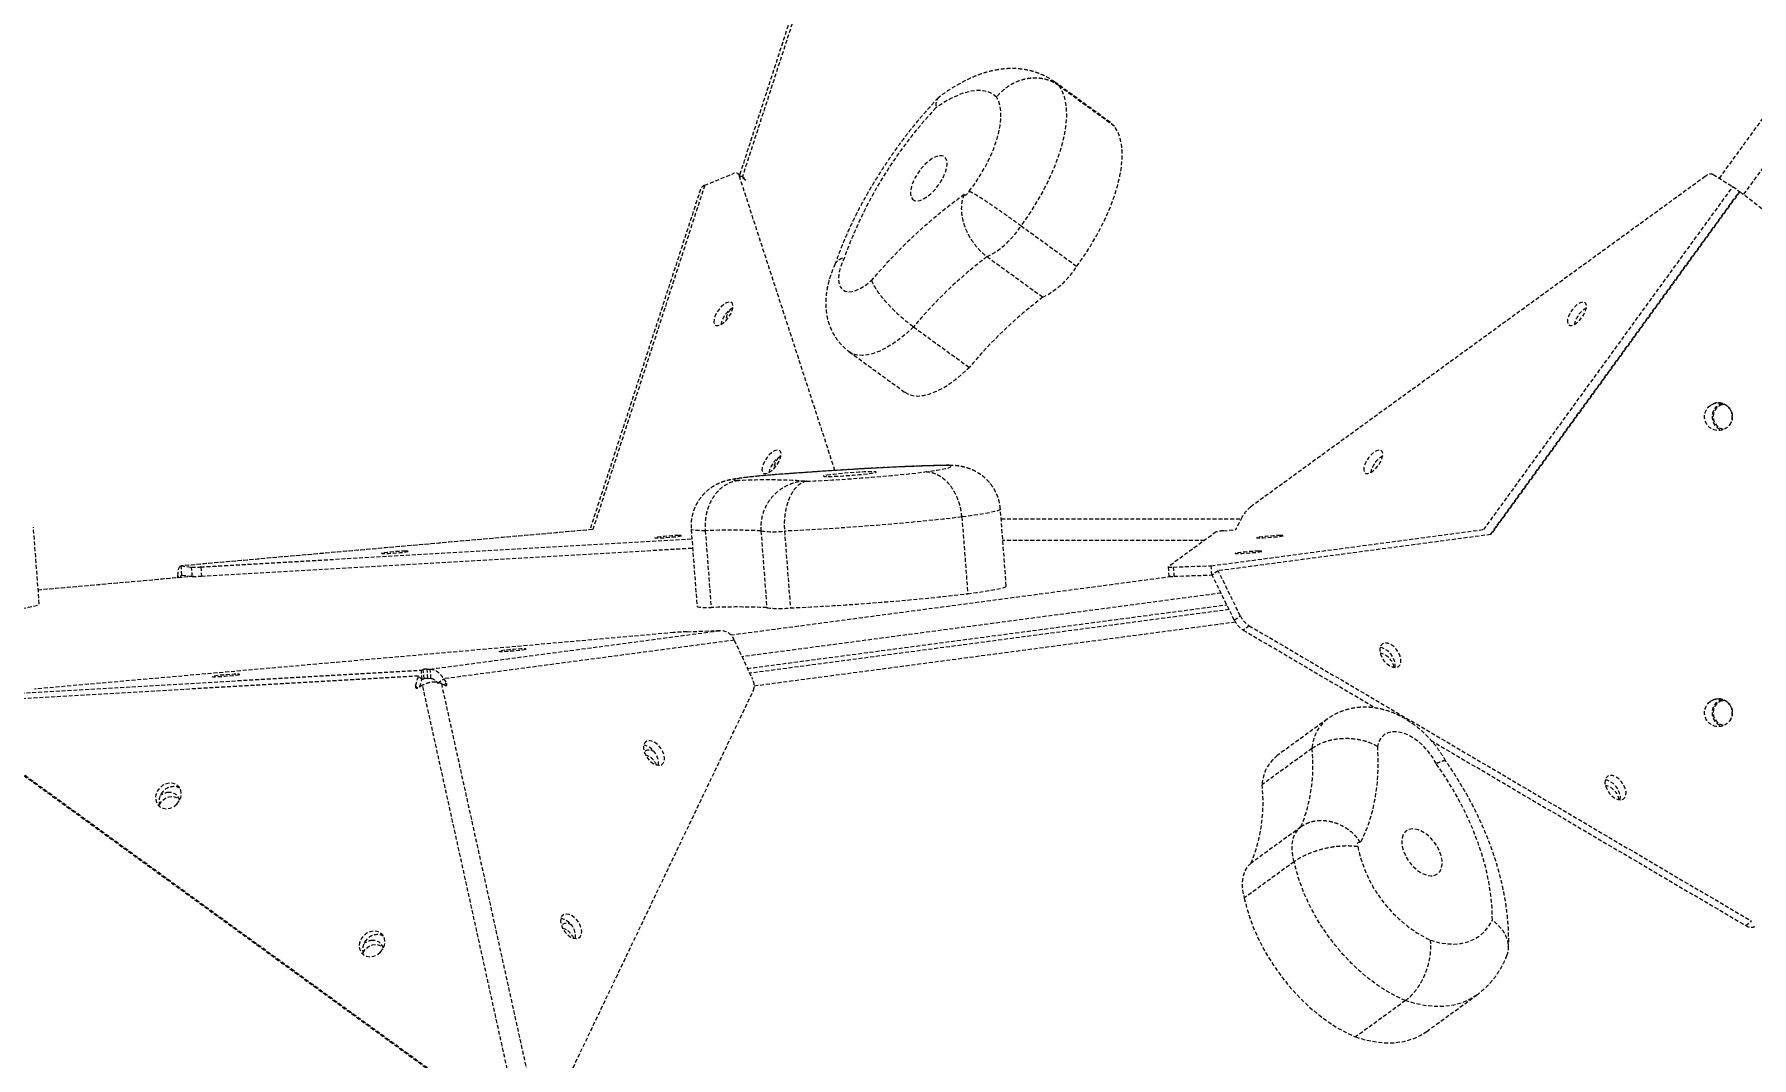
# Model space of a CAD drawing. Header units: millimetres. Extents: x -6061 to 5100, y -3651 to 3328.
# Drawn here: x -2283 to -1726, y 102 to 434 of the extents above; entities that cross this region are included whole.
import ezdxf

# ---------------------------------------------------------------- set-up
doc = ezdxf.new("R2010")
doc.units = ezdxf.units.MM
doc.linetypes.add('HIDDEN', pattern=[1.905, 1.27, -0.635])
for name, color, linetype in [('DIKOM_ОБЪЕКТ', 7, 'Continuous'), ('DIKOM_РАЗМЕР_ЗОНА', 7, 'Continuous'), ('DIKOM_РАЗМЕР_ОБЪЕКТА', 7, 'Continuous')]:
    doc.layers.add(name, color=color, linetype=linetype)
doc.styles.add('style1', font='arialbd.ttf', dxfattribs={"width": 0.8})
doc.dimstyles.new('1-50', dxfattribs={"dimtxt": 300, "dimasz": 200, "dimexe": 100, "dimexo": 0, "dimgap": 100, "dimtad": 1, "dimtxsty": 'style1', "dimcen": 200, "dimclrd": 7, "dimclre": 7, "dimclrt": 7, "dimadec": 1, "dimazin": 2, "dimtfac": 1, "dimtmove": 0, "dimatfit": 2, "dimfxl": 0, "dimlwd": 25, "dimlwe": 18, "dimarcsym": 0})

# ---------------------------------------------------------------- blocks, each defined once
blk = doc.blocks.new('*D0')
at = {"layer": 'Defpoints', "color": 0, "transparency": 16777216}
for p in [(3244.44, 1090.08), (-2954.24, -571.35), (3244.44, -1487.03)]:
    blk.add_point(p, dxfattribs=at)
at = {"layer": 'DIKOM_РАЗМЕР_ОБЪЕКТА', "color": 7, "lineweight": 18, "transparency": 16777216}
for p, q in [((3244.44, 1090.08), (3244.44, -1587.03)), ((-2954.24, -571.35), (-2954.24, -1587.03))]:
    blk.add_line(p, q, dxfattribs=at)
at = {"layer": 'DIKOM_РАЗМЕР_ОБЪЕКТА', "color": 7, "lineweight": 25, "transparency": 16777216}
blk.add_line((-2754.24, -1487.03), (3044.44, -1487.03), dxfattribs=at)
at = {"layer": 'DIKOM_РАЗМЕР_ОБЪЕКТА', "color": 7, "transparency": 16777216}
for points in [[(-2754.24, -1453.69), (-2754.24, -1520.36), (-2954.24, -1487.03)], [(3044.44, -1453.69), (3044.44, -1520.36), (3244.44, -1487.03)]]:
    blk.add_solid(points, dxfattribs=at)
at = {"layer": 'DIKOM_РАЗМЕР_ОБЪЕКТА', "color": 7, "transparency": 16777216, "insert": (279.31, -1118.98), "char_height": 300, "attachment_point": 5, "style": 'style1'}
blk.add_mtext('{\\fArial|b0|i0|c204|p34;\\H1.75x;6200}', dxfattribs=at)
blk = doc.blocks.new('*D1')
at = {"layer": 'Defpoints', "color": 0, "transparency": 16777216}
for p in [(2324.34, 3327.92), (-5419.16, -2822.08), (-1808.64, -2822.08)]:
    blk.add_point(p, dxfattribs=at)
at = {"layer": 'DIKOM_РАЗМЕР_ЗОНА', "color": 7, "lineweight": 18, "transparency": 16777216}
for p, q in [((2324.34, 3327.92), (-5519.16, 3327.92)), ((-1808.64, -2822.08), (-5519.16, -2822.08))]:
    blk.add_line(p, q, dxfattribs=at)
at = {"layer": 'DIKOM_РАЗМЕР_ЗОНА', "color": 7, "lineweight": 25, "transparency": 16777216}
blk.add_line((-5419.16, 3127.92), (-5419.16, -2622.08), dxfattribs=at)
at = {"layer": 'DIKOM_РАЗМЕР_ЗОНА', "color": 7, "transparency": 16777216}
for points in [[(-5452.49, 3127.92), (-5385.83, 3127.92), (-5419.16, 3327.92)], [(-5452.49, -2622.08), (-5385.83, -2622.08), (-5419.16, -2822.08)]]:
    blk.add_solid(points, dxfattribs=at)
at = {"layer": 'DIKOM_РАЗМЕР_ЗОНА', "color": 7, "transparency": 16777216, "insert": (-5787.21, -178.18), "char_height": 300, "attachment_point": 5, "rotation": 90, "style": 'style1'}
blk.add_mtext('{\\fArial|b0|i0|c204|p34;\\H1.75x;6150}', dxfattribs=at)
blk = doc.blocks.new('*D2')
at = {"layer": 'Defpoints', "color": 0, "transparency": 16777216}
for p in [(5097.78, 1174.32), (-4808.91, -571.39), (5097.78, -3550.63)]:
    blk.add_point(p, dxfattribs=at)
at = {"layer": 'DIKOM_РАЗМЕР_ЗОНА', "color": 7, "lineweight": 18, "transparency": 16777216}
for p, q in [((5097.78, 1174.32), (5097.78, -3650.63)), ((-4808.91, -571.39), (-4808.91, -3650.63))]:
    blk.add_line(p, q, dxfattribs=at)
at = {"layer": 'DIKOM_РАЗМЕР_ЗОНА', "color": 7, "lineweight": 25, "transparency": 16777216}
blk.add_line((-4608.91, -3550.63), (4897.78, -3550.63), dxfattribs=at)
at = {"layer": 'DIKOM_РАЗМЕР_ЗОНА', "color": 7, "transparency": 16777216}
for points in [[(-4608.91, -3517.3), (-4608.91, -3583.96), (-4808.91, -3550.63)], [(4897.78, -3517.3), (4897.78, -3583.96), (5097.78, -3550.63)]]:
    blk.add_solid(points, dxfattribs=at)
at = {"layer": 'DIKOM_РАЗМЕР_ЗОНА', "color": 7, "transparency": 16777216, "insert": (864.15, -3182.58), "char_height": 300, "attachment_point": 5, "style": 'style1'}
blk.add_mtext('{\\fArial|b0|i0|c204|p34;\\H1.75x;9900}', dxfattribs=at)
blk = doc.blocks.new('*D3')
at = {"layer": 'Defpoints', "color": 0, "transparency": 16777216}
for p in [(-3174.2, 1527.92), (2804.07, 1527.92), (-2373.39, -1022.08)]:
    blk.add_point(p, dxfattribs=at)
at = {"layer": 'DIKOM_РАЗМЕР_ОБЪЕКТА', "color": 7, "lineweight": 18, "transparency": 16777216}
for p, q in [((2804.07, 1527.92), (-3274.2, 1527.92)), ((-2373.39, -1022.08), (-3274.2, -1022.08))]:
    blk.add_line(p, q, dxfattribs=at)
at = {"layer": 'DIKOM_РАЗМЕР_ОБЪЕКТА', "color": 7, "lineweight": 25, "transparency": 16777216}
blk.add_line((-3174.2, -822.08), (-3174.2, 1327.92), dxfattribs=at)
at = {"layer": 'DIKOM_РАЗМЕР_ОБЪЕКТА', "color": 7, "transparency": 16777216}
for points in [[(-3207.54, 1327.92), (-3140.87, 1327.92), (-3174.2, 1527.92)], [(-3207.54, -822.08), (-3140.87, -822.08), (-3174.2, -1022.08)]]:
    blk.add_solid(points, dxfattribs=at)
at = {"layer": 'DIKOM_РАЗМЕР_ОБЪЕКТА', "color": 7, "transparency": 16777216, "insert": (-3542.25, 166.98), "char_height": 300, "attachment_point": 5, "rotation": 90, "style": 'style1'}
blk.add_mtext('{\\fArial|b0|i0|c204|p34;\\H1.75x;2550}', dxfattribs=at)

msp = doc.modelspace()

# ---------------------------------------------------------------- linework, layer by layer
at = {"layer": 'DIKOM_ОБЪЕКТ', "color": 7, "linetype": 'HIDDEN', "lineweight": 15}
for p, q in [((-1990.307, 585.107), (-2054.317, 388.104)), ((-1988.992, 585.772), (-2053.428, 387.458)), ((-1736.457, 387.003), (-1592.148, 585.629)), ((-1584.549, 580.109), (-1728.658, 381.76)), ((-1952.121, 418.259), (-1950.766, 417.079)), ((-1934.029, 405.115), (-1952.119, 418.258)), ((-1950.766, 417.079), (-1932.676, 403.936)), ((-1932.676, 403.936), (-1934.029, 405.115)), ((-2065.641, 384.733), (-2101.925, 273.095)), ((-2065.641, 384.733), (-2056.488, 388.501)), ((-2052.693, 386.924), (-2054.863, 388.501)), ((-2023.382, 292.262), (-2054.448, 387.897)), ((-2052.278, 386.32), (-2054.448, 387.897)), ((-1741.066, 387.585), (-1888.477, 280.478)), ((-1738.455, 388.232), (-1732.085, 384.314)), ((-2067.006, 383.433), (-2102.893, 273.017)), ((-1812.902, 273.084), (-1732.085, 384.314)), ((-1810.763, 271.463), (-1729.915, 382.736)), ((-1729.846, 382.686), (-1810.656, 271.466)), ((-1732.085, 384.314), (-1729.915, 382.736)), ((-1716.693, 372.422), (-1729.846, 382.686)), ((-1963.02, 371.628), (-1944.93, 358.484)), ((-1974.033, 361.599), (-1955.942, 348.456)), ((-1997.889, 338.821), (-1979.799, 325.678)), ((-2018.753, 330.758), (-2000.663, 317.615)), ((-1735.618, 313.606), (-1734.875, 313.774)), ((-1967.8, 254.827), (-1969.71, 279.726)), ((-2281.506, 248.992), (-2283.416, 273.891)), ((-2102.088, 273.088), (-2235.575, 261.313)), ((-2101.932, 273.095), (-2235.506, 261.312)), ((-2070.033, 273.106), (-2068.123, 248.207)), ((-1982.211, 277.183), (-1980.301, 252.284)), ((-1969.468, 276.575), (-1891.613, 276.575)), ((-1901.311, 261.357), (-1812.894, 273.104)), ((-1897.376, 272.68), (-1893.441, 273.097)), ((-1891.37, 277.037), (-1893.442, 273.096)), ((-1809.215, 273.593), (-1809.099, 273.608)), ((-1808.954, 273.808), (-1809.063, 273.803)), ((-1808.992, 273.9), (-1808.879, 273.911)), ((-1808.831, 273.977), (-1808.936, 273.977)), ((-1808.813, 274.002), (-1808.918, 274.002)), ((-2229.132, 260.978), (-2069.802, 270.086)), ((-2065.458, 272.719), (-2063.549, 247.82)), ((-2047.398, 272.667), (-2047.396, 272.681)), ((-2047.398, 272.667), (-2045.488, 247.768)), ((-2039.753, 272.598), (-2037.843, 247.699)), ((-1903.452, 269.602), (-1968.934, 269.602)), ((-1903.491, 269.574), (-1968.931, 269.574)), ((-1899.719, 272.317), (-1915.272, 261.01)), ((-1810.647, 271.478), (-1899.071, 259.73)), ((-2228.903, 257.99), (-2069.572, 267.098)), ((-2231.461, 257.906), (-2281.848, 253.461)), ((-2231.379, 257.905), (-2281.848, 253.452)), ((-2236.562, 257.456), (-2236.531, 258.157)), ((-2236.18, 257.489), (-2236.531, 258.157)), ((-2235.506, 261.312), (-2232.091, 260.914)), ((-2235.277, 258.324), (-2235.506, 261.312)), ((-2235.277, 258.324), (-2231.862, 257.926)), ((-2231.862, 257.926), (-2232.091, 260.914)), ((-2229.132, 260.978), (-2228.903, 257.99)), ((-2057.187, 238.922), (-1913.947, 257.94)), ((-1915.285, 260.991), (-1915.056, 258.003)), ((-1913.645, 260.942), (-1901.311, 261.357)), ((-1913.645, 260.942), (-1913.416, 257.954)), ((-1913.416, 257.954), (-1901.081, 258.369)), ((-1901.081, 258.369), (-1901.311, 261.357)), ((-1901.081, 258.369), (-1900.913, 258.392)), ((-1899.071, 259.73), (-1901.012, 258.319)), ((-1893.823, 243.722), (-1901.012, 258.319)), ((-1891.882, 245.132), (-1899.071, 259.73)), ((-1898.138, 252.483), (-2053.545, 231.849)), ((-2051.78, 228.059), (-1896.278, 248.705)), ((-1895.51, 247.146), (-2051.051, 226.495)), ((-1893.823, 243.722), (-1891.882, 245.132)), ((-2075.717, 239.681), (-2283.107, 221.373)), ((-2154.661, 227.848), (-2060.385, 240.369)), ((-2071.31, 239.97), (-2060.385, 240.369)), ((-1893.45, 243.048), (-2049.584, 222.318)), ((-1888.973, 241.906), (-1890.915, 240.495)), ((-1890.915, 240.495), (-1847.862, 215.191)), ((-1888.973, 241.906), (-1726, 146.12)), ((-2056.043, 237.214), (-2150.319, 224.693)), ((-2056.043, 237.214), (-2050.177, 224.618)), ((-2158.476, 225.605), (-2294.181, 217.835)), ((-2293.27, 219.741), (-2157.564, 227.51)), ((-2159.439, 222.45), (-2158.476, 225.605)), ((-2157.363, 224.464), (-2158.476, 225.605)), ((-2158.097, 222.063), (-2157.363, 224.464)), ((-2157.564, 227.51), (-2156.919, 227.72)), ((-2157.335, 224.523), (-2157.564, 227.51)), ((-2157.416, 224.518), (-2157.335, 224.523)), ((-2157.335, 224.523), (-2156.69, 224.732)), ((-2156.69, 224.732), (-2156.919, 227.72)), ((-2155.662, 227.831), (-2154.661, 227.848)), ((-2155.432, 224.843), (-2155.662, 227.831)), ((-2155.432, 224.843), (-2154.431, 224.86)), ((-2154.431, 224.86), (-2154.661, 227.848)), ((-2152.26, 223.283), (-2150.319, 224.693)), ((-2151.059, 223.145), (-2123.176, 96.842)), ((-2149.831, 222.57), (-2151.059, 223.145)), ((-2150.319, 224.693), (-2149.467, 223.331)), ((-2150.246, 222.765), (-2149.467, 223.331)), ((-2158.724, 221.717), (-2159.439, 222.45)), ((-2157.168, 222.606), (-2158.545, 221.801)), ((-2129.285, 96.302), (-2157.168, 222.606)), ((-2109.996, 95.122), (-2049.849, 220.888)), ((-1735.616, 217.607), (-1734.875, 217.774)), ((-1863.693, 211.608), (-1879.873, 199.853)), ((-1868.627, 202.112), (-1884.807, 190.357)), ((-1829.976, 204.679), (-1727.941, 144.709)), ((-2293.805, 199.002), (-2146.389, 91.909)), ((-2292.693, 197.861), (-2145.276, 90.768)), ((-1872.212, 176.661), (-1888.393, 164.905)), ((-1874.413, 165.373), (-1890.594, 153.617)), ((-1727.941, 144.709), (-1726, 146.12)), ((-1838.315, 120.329), (-1854.495, 108.574)), ((-1831.419, 110.345), (-1815.238, 122.101))]:
    msp.add_line(p, q, dxfattribs=at)
at = {"layer": 'DIKOM_ОБЪЕКТ', "color": 7, "linetype": 'HIDDEN', "lineweight": 15, "flags": 128}
for points in [[(-1970.998, 413.34), (-1972.251, 414.317), (-1973.708, 415.004), (-1975.355, 415.394), (-1977.174, 415.483), (-1979.149, 415.27), (-1981.258, 414.757), (-1983.482, 413.95), (-1985.797, 412.856), (-1988.182, 411.487), (-1990.611, 409.856)], [(-1979.804, 382.787), (-1977.912, 385.413), (-1976.164, 388.115), (-1974.583, 390.86), (-1973.188, 393.612), (-1971.998, 396.338), (-1971.026, 399.002), (-1970.285, 401.572), (-1969.784, 404.016), (-1969.531, 406.303), (-1969.526, 408.403), (-1969.772, 410.292), (-1970.265, 411.944), (-1970.998, 413.34)], [(-1950.766, 417.079), (-1949.801, 415.459), (-1949.069, 413.582), (-1948.575, 411.463), (-1948.324, 409.118), (-1948.317, 406.568), (-1948.554, 403.832), (-1949.034, 400.933), (-1949.753, 397.894), (-1950.704, 394.739), (-1951.881, 391.494), (-1953.273, 388.186), (-1954.87, 384.84), (-1956.658, 381.485), (-1958.623, 378.146), (-1960.75, 374.852), (-1963.02, 371.628)], [(-1944.93, 358.484), (-1942.66, 361.708), (-1940.533, 365.003), (-1938.568, 368.341), (-1936.779, 371.697), (-1935.183, 375.042), (-1933.791, 378.351), (-1932.614, 381.596), (-1931.663, 384.75), (-1930.944, 387.79), (-1930.464, 390.689), (-1930.227, 393.425), (-1930.234, 395.975), (-1930.485, 398.32), (-1930.979, 400.439), (-1931.711, 402.316), (-1932.676, 403.936)], [(-1998.251, 380.234), (-1997.597, 379.807), (-1996.752, 379.674), (-1995.752, 379.842), (-1994.637, 380.304), (-1993.453, 381.04), (-1992.249, 382.021), (-1991.073, 383.206), (-1989.974, 384.547), (-1988.997, 385.988), (-1988.181, 387.472), (-1987.561, 388.937), (-1987.161, 390.323), (-1986.999, 391.574), (-1987.079, 392.637), (-1987.401, 393.471), (-1987.949, 394.04), (-1988.702, 394.321), (-1989.629, 394.303), (-1990.692, 393.987), (-1991.847, 393.385), (-1993.048, 392.522), (-1994.244, 391.434), (-1995.388, 390.164), (-1996.431, 388.766), (-1997.332, 387.296), (-1998.054, 385.814), (-1998.567, 384.381), (-1998.849, 383.056), (-1998.89, 381.893), (-1998.688, 380.939), (-1998.251, 380.234)], [(-2054.448, 387.897), (-2054.567, 388.167), (-2054.731, 388.385), (-2054.937, 388.55), (-2055.183, 388.657), (-2055.465, 388.706), (-2055.779, 388.696), (-2056.122, 388.628), (-2056.488, 388.501)], [(-1981.442, 381.722), (-1981.323, 381.609), (-1981.151, 381.576), (-1980.938, 381.623), (-1980.698, 381.748), (-1980.448, 381.942), (-1980.205, 382.192), (-1979.985, 382.48), (-1979.804, 382.787)], [(-2020.315, 361.332), (-2021.16, 359.382), (-2021.77, 357.507), (-2022.127, 355.758), (-2022.222, 354.182), (-2022.053, 352.824), (-2021.624, 351.72), (-2020.946, 350.901), (-2020.039, 350.389), (-2018.927, 350.197), (-2017.641, 350.332), (-2016.215, 350.789), (-2014.689, 351.557), (-2013.105, 352.613), (-2011.506, 353.929)], [(-2062.607, 341.174), (-2062.65, 340.31), (-2062.444, 339.668), (-2062.004, 339.3), (-2061.365, 339.236), (-2060.58, 339.481), (-2059.712, 340.015), (-2058.832, 340.795), (-2058.01, 341.757), (-2057.314, 342.825), (-2056.8, 343.91), (-2056.509, 344.926), (-2056.465, 345.79), (-2056.671, 346.432), (-2057.112, 346.8), (-2057.75, 346.864), (-2058.535, 346.62), (-2059.403, 346.086), (-2060.283, 345.306), (-2061.105, 344.343), (-2061.801, 343.276), (-2062.315, 342.19), (-2062.607, 341.174)], [(-1785.734, 341.174), (-1785.778, 340.31), (-1785.571, 339.668), (-1785.131, 339.3), (-1784.493, 339.236), (-1783.708, 339.481), (-1782.84, 340.015), (-1781.96, 340.795), (-1781.138, 341.758), (-1780.442, 342.825), (-1779.928, 343.911), (-1779.637, 344.927), (-1779.593, 345.791), (-1779.799, 346.433), (-1780.24, 346.801), (-1780.878, 346.865), (-1781.663, 346.62), (-1782.531, 346.086), (-1783.411, 345.305), (-1784.232, 344.343), (-1784.929, 343.275), (-1785.443, 342.19), (-1785.734, 341.174)], [(-1783.435, 340.132), (-1783.306, 339.805), (-1783.258, 339.728)], [(-1997.889, 338.821), (-2000.091, 336.779), (-2002.314, 334.952), (-2004.528, 333.363), (-2006.708, 332.03), (-2008.827, 330.972), (-2010.857, 330.2), (-2012.775, 329.725), (-2014.556, 329.551), (-2016.179, 329.682), (-2017.623, 330.115), (-2018.749, 330.755)], [(-2000.663, 317.615), (-1999.533, 316.972), (-1998.089, 316.539), (-1996.466, 316.408), (-1994.685, 316.581), (-1992.767, 317.057), (-1990.737, 317.829), (-1988.618, 318.887), (-1986.438, 320.219), (-1984.223, 321.809), (-1982.001, 323.636), (-1979.799, 325.678)], [(-2047.013, 293.171), (-2047.057, 292.307), (-2046.851, 291.665), (-2046.41, 291.297), (-2045.772, 291.233), (-2044.987, 291.478), (-2044.119, 292.012), (-2043.239, 292.792), (-2042.417, 293.754), (-2041.721, 294.822), (-2041.207, 295.908), (-2040.915, 296.924), (-2040.872, 297.787), (-2041.078, 298.429), (-2041.518, 298.797), (-2042.157, 298.862), (-2042.942, 298.617), (-2043.81, 298.083), (-2044.69, 297.303), (-2045.511, 296.34), (-2046.208, 295.273), (-2046.722, 294.187), (-2047.013, 293.171)], [(-1851.8, 293.171), (-1851.845, 292.307), (-1851.638, 291.665), (-1851.198, 291.297), (-1850.559, 291.233), (-1849.774, 291.478), (-1848.906, 292.012), (-1848.026, 292.792), (-1847.205, 293.755), (-1846.509, 294.823), (-1845.994, 295.908), (-1845.703, 296.924), (-1845.659, 297.788), (-1845.866, 298.43), (-1846.306, 298.798), (-1846.945, 298.862), (-1847.73, 298.617), (-1848.597, 298.083), (-1849.477, 297.303), (-1850.299, 296.34), (-1850.995, 295.272), (-1851.51, 294.187), (-1851.8, 293.171)], [(-2038.653, 291.18), (-2040.928, 291.025), (-2043.238, 290.85), (-2045.522, 290.658), (-2047.717, 290.456), (-2049.762, 290.248), (-2051.601, 290.041), (-2053.185, 289.84), (-2054.469, 289.651), (-2055.419, 289.478), (-2056.009, 289.327), (-2056.222, 289.201), (-2056.053, 289.104), (-2055.506, 289.04), (-2054.596, 289.008)], [(-1987.331, 293.884), (-1990.524, 293.818), (-1993.986, 293.721), (-1997.695, 293.592), (-2001.635, 293.433), (-2005.781, 293.243), (-2010.114, 293.024), (-2014.609, 292.778), (-2019.242, 292.505), (-2023.989, 292.207), (-2028.824, 291.886), (-2033.72, 291.543), (-2038.653, 291.18)], [(-2032.612, 288.766), (-2030.008, 288.874), (-2027.206, 289.013), (-2024.243, 289.179), (-2021.156, 289.37), (-2017.983, 289.585), (-2014.763, 289.82), (-2011.538, 290.073), (-2008.348, 290.341), (-2005.233, 290.619), (-2002.232, 290.905), (-1999.382, 291.195), (-1996.719, 291.486), (-1994.277, 291.773)], [(-2025.043, 290.85), (-2026.052, 290.705), (-2026.755, 290.576), (-2027.123, 290.467), (-2027.141, 290.383), (-2026.808, 290.327), (-2026.139, 290.302), (-2025.159, 290.309), (-2023.91, 290.347), (-2022.443, 290.414), (-2020.817, 290.509), (-2019.1, 290.627), (-2017.361, 290.764), (-2015.671, 290.913), (-2014.101, 291.069), (-2012.714, 291.225), (-2011.566, 291.375), (-2010.706, 291.513), (-2010.168, 291.632), (-2009.974, 291.729), (-2010.132, 291.8), (-2010.635, 291.84), (-2011.464, 291.849), (-2012.584, 291.827), (-2013.949, 291.774), (-2015.504, 291.692), (-2017.184, 291.585), (-2018.921, 291.457), (-2020.644, 291.313), (-2022.282, 291.16), (-2023.769, 291.003), (-2025.043, 290.85)], [(-1994.277, 291.773), (-1992.118, 292.072), (-1990.25, 292.357), (-1988.691, 292.628), (-1987.457, 292.88), (-1986.561, 293.111), (-1986.011, 293.319), (-1985.812, 293.502), (-1985.968, 293.658), (-1986.476, 293.786), (-1987.331, 293.884)], [(-1849.501, 292.131), (-1849.372, 291.805), (-1849.323, 291.726)], [(-2033.139, 288.836), (-2033.372, 288.805), (-2033.524, 288.778), (-2033.587, 288.756), (-2033.554, 288.742), (-2033.429, 288.735), (-2033.22, 288.737), (-2032.941, 288.748), (-2032.612, 288.766)], [(-1969.71, 279.726), (-1969.711, 279.704), (-1969.936, 279.474), (-1970.561, 279.214), (-1971.581, 278.928), (-1972.988, 278.618), (-1974.77, 278.285), (-1976.913, 277.933), (-1979.4, 277.565), (-1982.211, 277.183)], [(-2065.458, 272.719), (-2067.039, 272.731), (-2068.3, 272.775), (-2069.226, 272.85), (-2069.805, 272.956), (-2070.03, 273.091), (-2070.033, 273.106)], [(-1982.211, 277.183), (-1985.114, 276.835), (-1988.244, 276.482), (-1991.575, 276.128), (-1995.08, 275.775), (-1998.732, 275.426), (-2002.5, 275.084), (-2006.354, 274.752), (-2010.263, 274.432), (-2014.195, 274.127), (-2018.12, 273.839), (-2022.004, 273.572), (-2025.817, 273.326), (-2029.528, 273.104), (-2033.106, 272.907), (-2036.524, 272.738), (-2039.753, 272.598)], [(-2074.088, 271.175), (-2075.085, 271.137), (-2076.267, 271.07), (-2077.537, 270.979), (-2078.793, 270.871), (-2079.933, 270.757), (-2080.864, 270.644), (-2081.512, 270.542), (-2081.823, 270.46), (-2081.773, 270.403), (-2081.365, 270.377), (-2080.632, 270.383), (-2079.635, 270.421), (-2078.453, 270.489), (-2077.183, 270.58), (-2075.927, 270.687), (-2074.787, 270.802), (-2073.856, 270.914), (-2073.208, 271.016), (-2072.897, 271.099), (-2072.947, 271.156), (-2073.355, 271.182), (-2074.088, 271.175)], [(-1878.884, 271.178), (-1879.881, 271.139), (-1881.063, 271.071), (-1882.333, 270.98), (-1883.589, 270.873), (-1884.729, 270.758), (-1885.66, 270.646), (-1886.308, 270.544), (-1886.619, 270.461), (-1886.568, 270.404), (-1886.16, 270.378), (-1885.427, 270.385), (-1884.43, 270.423), (-1883.248, 270.491), (-1881.978, 270.582), (-1880.722, 270.689), (-1879.582, 270.804), (-1878.651, 270.917), (-1878.004, 271.018), (-1877.693, 271.101), (-1877.743, 271.158), (-1878.151, 271.184), (-1878.884, 271.178)], [(-2162.724, 266.108), (-2163.721, 266.07), (-2164.903, 266.002), (-2166.173, 265.911), (-2167.429, 265.804), (-2168.569, 265.69), (-2169.5, 265.577), (-2170.148, 265.475), (-2170.459, 265.392), (-2170.408, 265.336), (-2170, 265.309), (-2169.268, 265.316), (-2168.27, 265.354), (-2167.089, 265.422), (-2165.818, 265.513), (-2164.562, 265.62), (-2163.423, 265.734), (-2162.491, 265.847), (-2161.844, 265.949), (-2161.533, 266.032), (-2161.583, 266.088), (-2161.991, 266.115), (-2162.724, 266.108)], [(-1885.854, 266.11), (-1886.852, 266.072), (-1888.034, 266.004), (-1889.304, 265.913), (-1890.56, 265.806), (-1891.7, 265.691), (-1892.631, 265.578), (-1893.278, 265.476), (-1893.589, 265.394), (-1893.538, 265.337), (-1893.131, 265.311), (-1892.398, 265.317), (-1891.4, 265.356), (-1890.219, 265.423), (-1888.948, 265.515), (-1887.692, 265.622), (-1886.553, 265.736), (-1885.622, 265.849), (-1884.974, 265.951), (-1884.663, 266.034), (-1884.714, 266.091), (-1885.122, 266.117), (-1885.854, 266.11)], [(-2236.531, 258.157), (-2236.485, 258.857), (-2236.412, 259.49), (-2236.313, 260.043), (-2236.189, 260.507), (-2236.044, 260.871), (-2235.88, 261.13), (-2235.699, 261.278), (-2235.506, 261.312)], [(-2235.712, 257.531), (-2235.681, 257.69), (-2235.619, 257.921), (-2235.546, 258.104), (-2235.464, 258.233), (-2235.374, 258.307), (-2235.277, 258.324)], [(-1915.272, 261.01), (-1915.281, 260.983), (-1915.226, 260.96), (-1915.108, 260.943), (-1914.928, 260.931), (-1914.688, 260.926), (-1914.391, 260.925), (-1914.042, 260.931), (-1913.645, 260.942)], [(-2037.843, 247.699), (-2034.614, 247.839), (-2031.196, 248.008), (-2027.618, 248.205), (-2023.907, 248.427), (-2020.094, 248.673), (-2016.21, 248.94), (-2012.286, 249.228), (-2008.353, 249.533), (-2004.444, 249.853), (-2000.59, 250.185), (-1996.822, 250.527), (-1993.171, 250.876), (-1989.665, 251.229), (-1986.334, 251.583), (-1983.205, 251.936), (-1980.301, 252.284)], [(-1980.301, 252.284), (-1977.49, 252.666), (-1975.003, 253.034), (-1972.86, 253.386), (-1971.078, 253.719), (-1969.671, 254.029), (-1968.651, 254.315), (-1968.026, 254.575), (-1967.801, 254.805), (-1967.8, 254.827)], [(-2309.784, 244.876), (-2306.172, 245.226), (-2302.713, 245.58), (-2299.437, 245.934), (-2296.37, 246.285), (-2293.536, 246.632), (-2290.959, 246.97), (-2288.658, 247.298), (-2286.653, 247.612), (-2284.961, 247.91), (-2283.593, 248.19), (-2282.562, 248.449), (-2281.877, 248.685), (-2281.541, 248.897), (-2281.506, 248.992)], [(-2068.123, 248.207), (-2068.12, 248.192), (-2067.895, 248.057), (-2067.316, 247.951), (-2066.39, 247.876), (-2065.129, 247.832), (-2063.549, 247.82)], [(-2124.069, 234.192), (-2123.619, 234.283), (-2123.524, 234.351), (-2123.791, 234.389), (-2124.399, 234.396), (-2125.3, 234.37), (-2126.419, 234.314), (-2127.665, 234.231), (-2128.94, 234.13), (-2130.138, 234.017), (-2131.162, 233.902), (-2131.931, 233.795), (-2132.381, 233.704), (-2132.477, 233.636), (-2132.209, 233.597), (-2131.601, 233.59), (-2130.701, 233.616), (-2129.582, 233.673), (-2128.335, 233.755), (-2127.061, 233.857), (-2125.863, 233.97), (-2124.838, 234.084), (-2124.069, 234.192)], [(-1839.83, 229.961), (-1839.796, 230.95), (-1840.038, 232.054), (-1840.537, 233.182), (-1841.252, 234.243), (-1842.125, 235.151), (-1843.086, 235.833), (-1844.057, 236.233), (-1844.959, 236.319), (-1845.719, 236.084), (-1846.275, 235.547), (-1846.583, 234.751), (-1846.617, 233.761), (-1846.375, 232.658), (-1845.876, 231.53), (-1845.161, 230.469), (-1844.288, 229.561), (-1843.327, 228.879), (-1842.356, 228.479), (-1841.454, 228.393), (-1840.695, 228.628), (-1840.138, 229.165), (-1839.83, 229.961)], [(-1846.547, 234.912), (-1845.998, 234.822), (-1845.028, 234.422), (-1844.067, 233.74), (-1843.193, 232.832), (-1842.478, 231.771), (-1841.98, 230.643), (-1841.738, 229.54), (-1841.772, 228.55), (-1841.808, 228.389)], [(-2217.017, 225.986), (-2216.567, 226.078), (-2216.471, 226.145), (-2216.739, 226.184), (-2217.347, 226.191), (-2218.247, 226.165), (-2219.366, 226.108), (-2220.613, 226.026), (-2221.887, 225.924), (-2223.085, 225.811), (-2224.11, 225.697), (-2224.879, 225.589), (-2225.329, 225.498), (-2225.424, 225.43), (-2225.157, 225.392), (-2224.548, 225.385), (-2223.648, 225.411), (-2222.529, 225.467), (-2221.282, 225.55), (-2220.008, 225.652), (-2218.81, 225.764), (-2217.785, 225.879), (-2217.017, 225.986)], [(-1828.319, 197.193), (-1829.477, 199.177), (-1830.839, 201.053), (-1832.368, 202.768), (-1834.022, 204.275), (-1835.756, 205.534), (-1837.522, 206.51), (-1839.272, 207.176), (-1840.958, 207.514), (-1842.534, 207.514), (-1843.956, 207.178), (-1845.187, 206.513), (-1846.191, 205.538), (-1846.942, 204.28), (-1847.419, 202.774)], [(-2084.456, 204.435), (-2085.058, 203.956), (-2085.418, 203.207), (-2085.508, 202.25), (-2085.32, 201.163), (-2084.87, 200.032), (-2084.194, 198.951), (-2083.347, 198.006), (-2082.398, 197.274), (-2081.423, 196.814), (-2080.501, 196.664), (-2079.707, 196.835), (-2079.106, 197.315), (-2078.746, 198.063), (-2078.656, 199.02), (-2078.843, 200.108), (-2079.293, 201.238), (-2079.969, 202.319), (-2080.816, 203.265), (-2081.766, 203.997), (-2082.741, 204.456), (-2083.663, 204.606), (-2084.456, 204.435)], [(-1847.419, 202.774), (-1847.248, 198.323), (-1847.326, 194.001), (-1847.653, 189.822), (-1848.229, 185.801), (-1849.052, 181.951), (-1850.117, 178.287), (-1851.423, 174.821), (-1852.964, 171.564)], [(-2084.874, 200.041), (-2084.653, 199.989), (-2083.719, 199.584)], [(-1810.118, 146.405), (-1810.211, 150.353), (-1810.58, 154.429), (-1811.223, 158.611), (-1812.138, 162.875), (-1813.317, 167.199), (-1814.757, 171.56), (-1816.448, 175.935), (-1818.382, 180.3), (-1820.548, 184.631), (-1822.935, 188.905), (-1825.53, 193.1), (-1828.319, 197.193)], [(-2236.877, 184.087), (-2236.102, 185.1), (-2235.613, 186.245), (-2235.45, 187.43), (-2235.624, 188.557), (-2236.124, 189.536), (-2236.906, 190.287), (-2237.91, 190.75), (-2239.053, 190.887), (-2240.242, 190.687), (-2241.382, 190.166), (-2242.38, 189.367), (-2243.155, 188.354), (-2243.644, 187.208), (-2243.808, 186.024), (-2243.633, 184.897), (-2243.134, 183.918), (-2242.351, 183.167), (-2241.347, 182.704), (-2240.204, 182.567), (-2239.015, 182.767), (-2237.875, 183.288), (-2236.877, 184.087)], [(-1766.789, 187.032), (-1766.755, 188.021), (-1766.997, 189.124), (-1767.495, 190.252), (-1768.21, 191.313), (-1769.084, 192.221), (-1770.045, 192.903), (-1771.016, 193.303), (-1771.917, 193.389), (-1772.677, 193.154), (-1773.234, 192.617), (-1773.541, 191.822), (-1773.576, 190.832), (-1773.334, 189.729), (-1772.835, 188.601), (-1772.12, 187.54), (-1771.247, 186.632), (-1770.286, 185.95), (-1769.315, 185.55), (-1768.413, 185.464), (-1767.653, 185.699), (-1767.097, 186.236), (-1766.789, 187.032)], [(-1773.506, 191.983), (-1772.957, 191.893), (-1771.986, 191.493), (-1771.025, 190.811), (-1770.152, 189.903), (-1769.437, 188.842), (-1768.939, 187.714), (-1768.696, 186.61), (-1768.731, 185.621), (-1768.779, 185.415)], [(-2242.545, 183.837), (-2242.32, 184.267), (-2241.565, 185.233), (-2240.591, 185.978), (-2239.485, 186.437), (-2238.345, 186.569), (-2237.271, 186.362), (-2236.36, 185.835), (-2236.004, 185.48)], [(-1874.413, 165.373), (-1874.837, 167.187), (-1875.059, 168.938), (-1875.078, 170.599), (-1874.892, 172.142), (-1874.504, 173.541), (-1873.922, 174.773), (-1873.153, 175.819), (-1872.212, 176.661)], [(-1834.068, 175.704), (-1835.349, 176.003), (-1836.531, 175.991), (-1837.566, 175.669), (-1838.411, 175.051), (-1839.032, 174.161), (-1839.404, 173.037), (-1839.511, 171.723), (-1839.349, 170.275), (-1838.924, 168.75), (-1838.253, 167.212), (-1837.366, 165.724), (-1836.297, 164.346), (-1835.09, 163.135), (-1833.795, 162.141), (-1832.465, 161.403), (-1831.154, 160.953), (-1829.916, 160.809), (-1828.802, 160.977), (-1827.857, 161.449), (-1827.12, 162.207), (-1826.621, 163.219), (-1826.381, 164.445), (-1826.409, 165.833), (-1826.704, 167.327), (-1827.254, 168.866), (-1828.037, 170.387), (-1829.021, 171.827), (-1830.164, 173.128), (-1831.422, 174.237), (-1832.741, 175.107), (-1834.068, 175.704)], [(-1852.964, 171.564), (-1853.235, 171.651), (-1853.483, 171.655), (-1853.691, 171.576), (-1853.845, 171.418), (-1853.933, 171.194), (-1853.95, 170.918), (-1853.894, 170.609), (-1853.77, 170.289)], [(-1888.393, 164.905), (-1889.334, 164.063), (-1890.102, 163.017), (-1890.685, 161.785), (-1891.072, 160.386), (-1891.258, 158.843), (-1891.24, 157.183), (-1891.017, 155.431), (-1890.594, 153.617)], [(-1838.315, 120.329), (-1841.316, 121.707), (-1844.322, 123.366), (-1847.309, 125.294), (-1850.252, 127.474), (-1853.128, 129.888), (-1855.913, 132.518), (-1858.585, 135.342), (-1861.122, 138.338), (-1863.504, 141.481), (-1865.712, 144.745), (-1867.727, 148.105), (-1869.534, 151.534), (-1871.118, 155.003), (-1872.467, 158.484), (-1873.568, 161.95), (-1874.413, 165.373)], [(-1890.594, 153.617), (-1889.748, 150.194), (-1888.647, 146.728), (-1887.299, 143.247), (-1885.715, 139.778), (-1883.908, 136.35), (-1881.892, 132.99), (-1879.684, 129.725), (-1877.302, 126.582), (-1874.765, 123.587), (-1872.093, 120.763), (-1869.308, 118.132), (-1866.432, 115.718), (-1863.489, 113.538), (-1860.503, 111.611), (-1857.497, 109.952), (-1854.495, 108.574)], [(-2111.335, 148.233), (-2111.936, 147.753), (-2112.297, 147.005), (-2112.386, 146.048), (-2112.199, 144.961), (-2111.749, 143.83), (-2111.073, 142.749), (-2110.226, 141.804), (-2109.276, 141.072), (-2108.301, 140.612), (-2107.379, 140.462), (-2106.586, 140.633), (-2105.984, 141.113), (-2105.624, 141.861), (-2105.534, 142.818), (-2105.722, 143.905), (-2106.172, 145.036), (-2106.848, 146.117), (-2107.695, 147.062), (-2108.644, 147.794), (-2109.62, 148.254), (-2110.541, 148.404), (-2111.335, 148.233)], [(-1830.2, 139.918), (-1827.569, 139.196), (-1825.014, 138.782), (-1822.561, 138.681), (-1820.234, 138.892), (-1818.058, 139.415), (-1816.053, 140.243), (-1814.239, 141.369), (-1812.635, 142.781), (-1811.257, 144.465), (-1810.118, 146.405)], [(-2170.808, 136.09), (-2170.033, 137.104), (-2169.544, 138.249), (-2169.381, 139.433), (-2169.555, 140.56), (-2170.054, 141.539), (-2170.838, 142.291), (-2171.841, 142.753), (-2172.984, 142.891), (-2174.174, 142.691), (-2175.313, 142.17), (-2176.311, 141.37), (-2177.086, 140.357), (-2177.575, 139.212), (-2177.739, 138.028), (-2177.564, 136.9), (-2177.065, 135.921), (-2176.281, 135.17), (-2175.278, 134.707), (-2174.135, 134.57), (-2172.945, 134.77), (-2171.806, 135.291), (-2170.808, 136.09)], [(-2111.754, 143.841), (-2111.532, 143.789), (-2110.599, 143.384)], [(-2176.476, 135.842), (-2176.255, 136.265), (-2175.501, 137.231), (-2174.527, 137.977), (-2173.421, 138.436), (-2172.281, 138.569), (-2171.207, 138.363), (-2170.295, 137.836), (-2169.938, 137.48)], [(-1815.207, 122.123), (-1817.362, 120.771), (-1819.87, 119.655), (-1822.578, 118.885), (-1825.465, 118.466), (-1828.506, 118.402), (-1831.679, 118.694), (-1834.957, 119.338), (-1838.315, 120.329)], [(-1854.495, 108.574), (-1851.137, 107.582), (-1847.859, 106.938), (-1844.686, 106.647), (-1841.645, 106.711), (-1838.759, 107.129), (-1836.05, 107.9), (-1833.542, 109.015), (-1831.419, 110.345)]]:
    msp.add_lwpolyline(points, dxfattribs=at)
at = {"layer": 'DIKOM_ОБЪЕКТ', "color": 7, "linetype": 'HIDDEN', "lineweight": 15}
for centre in [(-1736.769, 309.692), (-1736.769, 213.692)]:
    msp.add_circle(centre, 4.5, dxfattribs=at)
for centre, radius, start, end in [((-1889.091, 314.357), 139.378, 136.7503, 160.30393), ((-2064.929, 382.619), 2.23, 108.60799, 158.60644), ((-1739.234, 385.784), 2.569, 72.34883, 135.49271), ((-1883.748, 245.886), 167.318, 125.72383, 139.77905), ((-1986.279, 386.107), 27.397, 296.55059, 328.09617), ((-1886.317, 245.85), 145.231, 127.15501, 140.1959), ((-1968.189, 372.964), 27.398, 296.55171, 328.09628), ((-1868.233, 232.713), 145.222, 127.15463, 140.19628), ((-2052.292, 337.767), 8.346, 120.27659, 167.33795), ((-2051.843, 339.95), 7.073, 140.28349, 173.45307), ((-1775.433, 337.78), 8.328, 120.25089, 167.74213), ((-1736.769, 309.692), 4.5, 47.35704, 144.00112), ((-1734.343, 309.683), 4.5, 105.4322, 254.1565), ((-1734.343, 309.683), 4.125, 108, 262.18433), ((-1736.769, 309.692), 4.5, 324.00112, 47.35704), ((-2036.699, 289.764), 8.346, 120.27654, 167.33794), ((-2036.249, 291.951), 7.071, 140.29266, 173.45616), ((-1841.498, 289.776), 8.33, 120.25646, 167.73656), ((-2045.625, 70.038), 219.154, 86.73383, 92.34603), ((-1882.226, 272.286), 10.305, 127.34757, 152.54488), ((-2056.886, 54.044), 218.844, 87.51471, 92.245), ((-2043.312, 301.854), 29.472, 262.03052, 276.9354), ((-1896.66, 260.332), 12.369, 93.31641, 104.31707), ((-2231.165, 286.606), 25.709, 267.93497, 274.53421), ((-2230.935, 283.615), 25.705, 267.93452, 274.53466), ((-1914.089, 262.902), 4.993, 258.83221, 277.74586), ((-2054.976, 29.145), 218.844, 87.51471, 92.245), ((-2041.402, 276.954), 29.471, 262.03038, 276.93555), ((-1884.868, 248.53), 7.793, 205.84947, 238.21541), ((-2067.558, 148.898), 91.149, 92.35857, 95.13524), ((-2060.608, 235.495), 4.878, 20.63207, 87.37387), ((-1886.811, 247.118), 7.791, 205.84383, 238.21638), ((-1847.856, 227.209), 5.991, 11.53395, 76.79654), ((-2054.161, 222.388), 4.565, 340.82912, 29.24024), ((-1736.77, 213.692), 4.5, 47.35704, 144.00112), ((-1734.343, 213.683), 4.5, 105.43516, 254.15361), ((-1734.343, 213.683), 4.125, 107.96525, 262.17955), ((-1736.77, 213.692), 4.5, 324.00112, 47.35704), ((-1855.647, 201.398), 12.999, 128.23586, 176.85197), ((-2086.622, 197.337), 5.976, 353.5802, 78.41902), ((-2083.602, 199.159), 2.446, 47.69928, 132.59112), ((-1920.179, 196.397), 51.868, 337.63551, 6.32632), ((-2087.151, 194.077), 6.489, 24.43611, 58.06874), ((-1871.825, 189.642), 13.001, 128.24474, 176.84796), ((-2237.963, 185.363), 4.372, 62.15701, 139.09217), ((-1936.36, 184.641), 51.868, 337.63551, 6.32632), ((-1774.816, 184.276), 5.992, 11.56867, 76.77732), ((-2238.308, 185.016), 4.365, 132.67068, 206.26746), ((-2239.216, 182.991), 4.885, 94.22551, 128.38099), ((-2239.26, 184.468), 3.409, 14.9428, 95.31969), ((-1811.231, 178.971), 43.416, 191.53445, 244.09237), ((-2113.5, 141.135), 5.976, 353.5802, 78.41899), ((-2110.484, 142.957), 2.448, 47.68874, 132.50285), ((-2172.24, 137.02), 4.365, 132.6653, 206.27793), ((-2173.15, 134.991), 4.885, 94.22216, 128.35601), ((-2171.894, 137.366), 4.372, 62.15759, 139.0919), ((-2173.194, 136.468), 3.409, 14.93025, 95.31), ((-2114.034, 137.877), 6.491, 24.41973, 58.04569), ((-1726.167, 147.043), 2.932, 232.77494, 298.55327)]:
    msp.add_arc(centre, radius, start, end, dxfattribs=at)
for centre, major_axis, ratio, start_param, end_param in [((-2156.178, 227.762), (0.76, 0.054), 0.0575166, 0.8197712, 2.9141663), ((-2155.949, 224.775), (0.76, 0.054), 0.0575166, 0.8197712, 2.9141663), ((-2149.983, 223.262), (-0.611, 0.701), 0.4912287, 2.3034267, 4.3978218), ((-2158.698, 222.493), (0.618, 0.711), 0.6758878, 2.1534767, 4.2478718)]:
    msp.add_ellipse(centre, major_axis=major_axis, ratio=ratio, start_param=start_param, end_param=end_param, dxfattribs=at)
for points, knots in [([(-1952.142, 418.231), (-1952.375, 418.412), (-1953.301, 419.134), (-1955.102, 420.127), (-1957.493, 421.187), (-1959.99, 421.945), (-1962.561, 422.429), (-1965.202, 422.638), (-1967.912, 422.575), (-1970.696, 422.236), (-1973.562, 421.612), (-1976.513, 420.69), (-1979.54, 419.459), (-1982.615, 417.926), (-1985.691, 416.101), (-1988.024, 414.534), (-1989.316, 413.553), (-1989.608, 413.332)], [0, 0, 0, 0, 0.0217878, 0.0865922, 0.150939, 0.2153581, 0.2804292, 0.3467756, 0.4150884, 0.4860603, 0.5603457, 0.6383216, 0.7198583, 0.8041043, 0.8897064, 0.9751211, 1, 1, 1, 1]), ([(-1950.766, 417.079), (-1951.402, 417.49), (-1952.674, 418.311), (-1954.863, 419.096), (-1957.185, 419.509), (-1959.593, 419.526), (-1962.017, 419.138), (-1964.388, 418.369), (-1966.638, 417.226), (-1968.902, 415.617), (-1970.286, 414.218), (-1970.981, 413.361), (-1970.998, 413.34)], [0, 0, 0, 0, 0.1073034, 0.2146152, 0.3219199, 0.429229, 0.5365547, 0.6438738, 0.7512561, 0.8586388, 0.9966424, 1, 1, 1, 1]), ([(-1989.896, 413.079), (-1990.142, 412.82), (-1991.517, 411.373), (-1993.969, 408.635), (-1997.204, 404.822), (-2000.332, 400.887), (-2003.345, 396.854), (-2006.233, 392.732), (-2008.987, 388.537), (-2011.597, 384.28), (-2014.054, 379.977), (-2016.349, 375.64), (-2018.473, 371.279), (-2020.414, 366.909), (-2022.086, 362.776), (-2023.014, 360.123), (-2023.437, 358.912)], [0, 0, 0, 0, 0.0166471, 0.0931541, 0.1694994, 0.2457261, 0.3218861, 0.3980324, 0.4742084, 0.5504586, 0.6268407, 0.7034117, 0.7802301, 0.8573646, 0.9348837, 1, 1, 1, 1]), ([(-1989.598, 413.319), (-1989.807, 413.136), (-1990.261, 412.738), (-1990.663, 411.625), (-1990.689, 410.561), (-1990.612, 409.864), (-1990.611, 409.856)], [0, 0, 0, 0, 0.2630579, 0.5703527, 0.9950886, 1, 1, 1, 1]), ([(-1981.442, 381.722), (-1981.445, 381.714), (-1981.721, 381.163), (-1982.105, 380.02), (-1982.41, 378.115), (-1982.394, 375.945), (-1982.006, 373.584), (-1981.278, 371.215), (-1980.262, 368.94), (-1978.979, 366.766), (-1977.494, 364.795), (-1975.832, 363.014), (-1974.638, 362.075), (-1974.033, 361.599)], [0, 0, 0, 0, 0.0010808, 0.0812562, 0.1643759, 0.268224, 0.3751113, 0.4780713, 0.5839575, 0.6864898, 0.7919613, 0.8944926, 1, 1, 1, 1]), ([(-1979.804, 382.787), (-1979.798, 382.785), (-1979.297, 382.625), (-1978.341, 382.104), (-1976.665, 381.084), (-1974.95, 379.966), (-1973.063, 378.7), (-1971.061, 377.329), (-1968.995, 375.891), (-1966.925, 374.432), (-1964.897, 372.986), (-1963.646, 372.081), (-1963.02, 371.628)], [0, 0, 0, 0, 0.00168098, 0.14323998, 0.25039937, 0.35756223, 0.46464539, 0.57173842, 0.67880186, 0.78586364, 0.89293237, 1, 1, 1, 1]), ([(-2023.331, 359.184), (-2023.395, 359.05), (-2023.892, 357.999), (-2024.679, 355.967), (-2025.544, 353.154), (-2026.109, 350.387), (-2026.384, 347.752), (-2026.381, 345.228), (-2026.113, 342.82), (-2025.59, 340.526), (-2024.816, 338.351), (-2023.798, 336.31), (-2022.504, 334.346), (-2020.908, 332.55), (-2019.609, 331.332), (-2018.828, 330.829), (-2018.731, 330.766)], [0, 0, 0, 0, 0.0136863, 0.1073519, 0.2044981, 0.2947678, 0.3812423, 0.4631422, 0.5412398, 0.6165782, 0.6900152, 0.7621822, 0.8335308, 0.9123751, 0.9891318, 1, 1, 1, 1]), ([(-2023.294, 359.166), (-2023.199, 359.378), (-2022.951, 359.935), (-2022.018, 360.71), (-2021, 361.153), (-2020.325, 361.329), (-2020.315, 361.332)], [0, 0, 0, 0, 0.21006787, 0.55033522, 0.99327221, 1, 1, 1, 1]), ([(-2011.506, 353.929), (-2011.503, 353.921), (-2011.317, 353.351), (-2010.813, 352.256), (-2009.715, 350.501), (-2008.465, 348.816), (-2006.976, 347.045), (-2005.321, 345.268), (-2003.519, 343.496), (-2001.657, 341.811), (-1999.746, 340.211), (-1998.514, 339.289), (-1997.889, 338.821)], [0, 0, 0, 0, 0.00204227, 0.14514755, 0.25093714, 0.35975587, 0.46508361, 0.57343458, 0.67855787, 0.78670778, 0.89182774, 1, 1, 1, 1]), ([(-2038.258, 291.223), (-2038.633, 291.199), (-2039.724, 291.129), (-2041.577, 290.997), (-2043.789, 290.825), (-2045.971, 290.639), (-2048.085, 290.443), (-2050.098, 290.239), (-2051.987, 290.029), (-2053.743, 289.812), (-2055.415, 289.575), (-2056.801, 289.34), (-2058.011, 289.081), (-2059.051, 288.803), (-2060.111, 288.455), (-2061.331, 287.953), (-2062.682, 287.249), (-2064.1, 286.305), (-2065.493, 285.121), (-2066.785, 283.712), (-2067.922, 282.098), (-2068.852, 280.312), (-2069.547, 278.392), (-2069.964, 276.382), (-2070.131, 274.603), (-2070.03, 273.514), (-2069.992, 273.11)], [0, 0, 0, 0, 0.0251059, 0.0730125, 0.1208328, 0.1686689, 0.2166479, 0.264972, 0.3139563, 0.3641746, 0.4169782, 0.476902, 0.5157422, 0.5429747, 0.5707915, 0.6005917, 0.6348821, 0.6726126, 0.7124784, 0.7540699, 0.7968964, 0.8405193, 0.88464, 0.9290688, 0.9736816, 1, 1, 1, 1]), ([(-2038.552, 291.147), (-2038.584, 291.17), (-2038.618, 291.195), (-2038.651, 291.181), (-2038.653, 291.18)], [0, 0, 0, 0, 0.92733173, 1, 1, 1, 1]), ([(-1986.293, 293.944), (-1986.304, 293.944), (-1987.314, 293.931), (-1989.466, 293.884), (-1992.837, 293.793), (-1996.416, 293.672), (-2000.172, 293.524), (-2004.097, 293.349), (-2008.176, 293.149), (-2012.394, 292.925), (-2016.733, 292.677), (-2021.175, 292.407), (-2025.701, 292.116), (-2030.292, 291.804), (-2034.584, 291.5), (-2037.346, 291.294), (-2038.556, 291.204)], [0, 0, 0, 0, 0.0009523, 0.0811926, 0.1606823, 0.2395655, 0.3180347, 0.3962105, 0.4741707, 0.5519706, 0.6296487, 0.707242, 0.7847649, 0.8622406, 0.9396862, 1, 1, 1, 1]), ([(-1982.211, 277.183), (-1982.306, 278.022), (-1982.496, 279.699), (-1983.161, 282.132), (-1984.092, 284.412), (-1985.28, 286.482), (-1986.694, 288.272), (-1988.287, 289.745), (-1990.02, 290.844), (-1992.011, 291.62), (-1993.452, 291.797), (-1994.258, 291.774), (-1994.277, 291.773)], [0, 0, 0, 0, 0.1073068, 0.214614, 0.3219176, 0.4292239, 0.5365504, 0.6438733, 0.7512545, 0.8586371, 0.9966427, 1, 1, 1, 1]), ([(-1985.201, 293.825), (-1985.9, 293.89), (-1986.61, 293.956), (-1987.319, 293.885), (-1987.331, 293.884)], [0, 0, 0, 0, 0.9830686, 1, 1, 1, 1]), ([(-1969.726, 279.728), (-1969.794, 280.375), (-1969.934, 281.722), (-1970.51, 283.677), (-1971.321, 285.539), (-1972.336, 287.213), (-1973.507, 288.686), (-1974.791, 289.951), (-1976.142, 291.004), (-1977.505, 291.846), (-1978.823, 292.489), (-1980.052, 292.96), (-1981.175, 293.294), (-1982.207, 293.531), (-1983.198, 293.703), (-1984.195, 293.831), (-1984.848, 293.883), (-1985.198, 293.91)], [0, 0, 0, 0, 0.0729085, 0.1516484, 0.22749, 0.3006808, 0.3713311, 0.4394292, 0.5048107, 0.5670966, 0.6257943, 0.6809384, 0.7341524, 0.7887925, 0.8481402, 0.918509, 1, 1, 1, 1]), ([(-2054.596, 289.008), (-2054.609, 289.007), (-2055.537, 288.903), (-2057.121, 288.499), (-2059.21, 287.404), (-2060.912, 286.05), (-2062.41, 284.344), (-2063.638, 282.369), (-2064.592, 280.14), (-2065.222, 277.762), (-2065.554, 275.253), (-2065.491, 273.572), (-2065.458, 272.719)], [0, 0, 0, 0, 0.0020402, 0.1451505, 0.2509335, 0.3597544, 0.4650853, 0.573431, 0.6785533, 0.7867067, 0.8918277, 1, 1, 1, 1]), ([(-2033.139, 288.836), (-2033.148, 288.836), (-2033.773, 288.796), (-2035.081, 288.635), (-2037.158, 288.112), (-2039.342, 287.208), (-2041.478, 285.87), (-2043.372, 284.185), (-2044.938, 282.234), (-2046.17, 280.031), (-2047.002, 277.679), (-2047.465, 275.195), (-2047.419, 273.527), (-2047.396, 272.681)], [0, 0, 0, 0, 0.0010848, 0.08125816, 0.1643827, 0.26822475, 0.37511156, 0.4780735, 0.58395828, 0.68648861, 0.79196092, 0.89448993, 1, 1, 1, 1]), ([(-2032.612, 288.766), (-2032.618, 288.765), (-2033.147, 288.676), (-2034.198, 288.296), (-2035.596, 287.23), (-2036.77, 285.893), (-2037.793, 284.207), (-2038.641, 282.233), (-2039.278, 280.015), (-2039.69, 277.626), (-2039.874, 275.125), (-2039.794, 273.44), (-2039.753, 272.598)], [0, 0, 0, 0, 0.0016789, 0.1432365, 0.2503973, 0.3575598, 0.4646507, 0.5717382, 0.6788017, 0.7858684, 0.892934, 1, 1, 1, 1]), ([(-2151.059, 223.145), (-2151.554, 223.308), (-2152.46, 223.607), (-2154.03, 223.638), (-2155.618, 223.335), (-2156.625, 222.861), (-2157.168, 222.606)], [0, 0, 0, 0, 0.27317783, 0.50001568, 0.73040875, 1, 1, 1, 1]), ([(-2154.661, 227.848), (-2154.252, 227.806), (-2153.503, 227.729), (-2152.379, 227.06), (-2151.266, 226.096), (-2150.65, 225.185), (-2150.319, 224.693)], [0, 0, 0, 0, 0.2731879, 0.5000157, 0.7303987, 1, 1, 1, 1]), ([(-2154.431, 224.86), (-2154.255, 224.836), (-2153.935, 224.793), (-2153.398, 224.453), (-2152.806, 223.966), (-2152.453, 223.524), (-2152.26, 223.283)], [0, 0, 0, 0, 0.2754806, 0.49992871, 0.72778946, 1, 1, 1, 1]), ([(-1825.261, 198.055), (-1825.311, 198.148), (-1825.838, 199.135), (-1827.001, 200.946), (-1828.818, 203.42), (-1830.846, 205.738), (-1833.058, 207.888), (-1835.453, 209.843), (-1838.02, 211.574), (-1840.646, 212.99), (-1843.272, 214.081), (-1845.837, 214.854), (-1848.398, 215.341), (-1850.932, 215.543), (-1853.421, 215.464), (-1855.933, 215.095), (-1858.435, 214.414), (-1860.853, 213.378), (-1862.605, 212.422), (-1863.476, 211.737), (-1863.673, 211.582)], [0, 0, 0, 0, 0.0066454, 0.07084, 0.1350724, 0.1996398, 0.2647378, 0.3306079, 0.3974097, 0.4650814, 0.5257907, 0.5851426, 0.642984, 0.6993889, 0.754577, 0.8088086, 0.868324, 0.9264972, 0.9834056, 1, 1, 1, 1]), ([(-1847.419, 202.774), (-1847.431, 202.781), (-1848.301, 203.29), (-1849.958, 204.052), (-1852.564, 204.806), (-1855.028, 205.214), (-1857.572, 205.348), (-1860.078, 205.208), (-1862.525, 204.799), (-1864.794, 204.139), (-1866.892, 203.252), (-1868.043, 202.496), (-1868.627, 202.112)], [0, 0, 0, 0, 0.0020411, 0.1451459, 0.2509372, 0.3597574, 0.4650825, 0.5734349, 0.6785572, 0.786709, 0.8918305, 1, 1, 1, 1]), ([(-1825.31, 198.043), (-1825.322, 198.079), (-1825.357, 198.188), (-1825.809, 198.131), (-1826.715, 197.863), (-1827.682, 197.473), (-1828.31, 197.197), (-1828.319, 197.193)], [0, 0, 0, 0, 0.12690331, 0.38458233, 0.64967896, 0.99476558, 1, 1, 1, 1]), ([(-1804.882, 137.377), (-1804.862, 137.925), (-1804.787, 139.913), (-1804.865, 143.409), (-1805.205, 147.883), (-1805.818, 152.427), (-1806.689, 157.019), (-1807.814, 161.641), (-1809.184, 166.273), (-1810.791, 170.897), (-1812.626, 175.498), (-1814.68, 180.059), (-1816.944, 184.566), (-1819.407, 189.003), (-1822.066, 193.352), (-1824.055, 196.361), (-1825.155, 197.912), (-1825.269, 198.073)], [0, 0, 0, 0, 0.0280895, 0.1020505, 0.1762031, 0.2506078, 0.3251153, 0.3995977, 0.4739922, 0.5482659, 0.622405, 0.6964124, 0.7703016, 0.8440922, 0.9178098, 0.9914829, 1, 1, 1, 1]), ([(-1852.964, 171.564), (-1852.968, 171.572), (-1853.255, 172.139), (-1854.007, 173.226), (-1855.474, 174.768), (-1857.326, 176.199), (-1859.49, 177.382), (-1861.778, 178.209), (-1864.071, 178.653), (-1866.347, 178.721), (-1868.49, 178.409), (-1870.504, 177.751), (-1871.637, 177.028), (-1872.212, 176.661)], [0, 0, 0, 0, 0.00107974, 0.08125578, 0.16437786, 0.26822292, 0.37510718, 0.47807292, 0.58395983, 0.68648913, 0.79195484, 0.89448913, 1, 1, 1, 1]), ([(-1853.77, 170.289), (-1853.78, 170.29), (-1854.57, 170.359), (-1856.144, 170.51), (-1858.636, 170.48), (-1861.032, 170.276), (-1863.499, 169.87), (-1865.966, 169.281), (-1868.362, 168.513), (-1870.616, 167.591), (-1872.686, 166.541), (-1873.838, 165.762), (-1874.413, 165.373)], [0, 0, 0, 0, 0.0016832, 0.1432359, 0.2504053, 0.3575615, 0.4646531, 0.571738, 0.6788061, 0.7858745, 0.8929342, 1, 1, 1, 1]), ([(-1805.45, 134.907), (-1805.355, 135.11), (-1805.008, 135.85), (-1804.824, 137.248), (-1804.92, 139.04), (-1805.449, 140.853), (-1806.382, 142.626), (-1807.853, 144.528), (-1809.225, 145.749), (-1810.108, 146.397), (-1810.118, 146.405)], [0, 0, 0, 0, 0.0550638, 0.2015523, 0.3485775, 0.49561, 0.6440362, 0.7924693, 0.9976286, 1, 1, 1, 1]), ([(-1838.315, 120.329), (-1837.774, 120.761), (-1836.692, 121.624), (-1835.171, 123.327), (-1833.783, 125.281), (-1832.568, 127.452), (-1831.564, 129.778), (-1830.792, 132.19), (-1830.283, 134.622), (-1830.02, 137.229), (-1830.08, 138.969), (-1830.198, 139.896), (-1830.2, 139.918)], [0, 0, 0, 0, 0.1073084, 0.2146151, 0.3219197, 0.4292231, 0.5365498, 0.6438759, 0.7512564, 0.8586375, 0.996644, 1, 1, 1, 1]), ([(-1815.195, 122.138), (-1814.439, 122.723), (-1812.903, 123.91), (-1810.846, 125.998), (-1808.978, 128.296), (-1807.355, 130.795), (-1806.183, 133.014), (-1805.608, 134.418), (-1805.414, 134.892)], [0, 0, 0, 0, 0.1760941, 0.3574994, 0.5389479, 0.7214361, 0.9059258, 1, 1, 1, 1])]:
    msp.add_open_spline(points, degree=3, knots=knots, dxfattribs=at)

# ---------------------------------------------------------------- dimensions: what is measured, and where the dimension line sits
at = {"layer": 'DIKOM_РАЗМЕР_ЗОНА'}
dim = msp.add_linear_dim(base=(-5419.159, -2822.077), p1=(2324.34, 3327.923), p2=(-1808.638, -2822.077), angle=90, text='{\\fArial|b0|i0|c204|p34;\\H1.75x;<>}', dimstyle='1-50', dxfattribs=at)
dim.commit()
dim.dimension.update_dxf_attribs({"geometry": '*D1', "text_midpoint": (-5419.159, -178.183), "dimtype": 160})
dim = msp.add_linear_dim(base=(5097.777, -3550.63), p1=(-4808.913, -571.389), p2=(5097.777, 1174.316), text='{\\fArial|b0|i0|c204|p34;\\H1.75x;9900}', dimstyle='1-50', dxfattribs=at)
dim.commit()
dim.dimension.update_dxf_attribs({"geometry": '*D2', "text_midpoint": (864.153, -3550.63), "dimtype": 160})
at = {"layer": 'DIKOM_РАЗМЕР_ОБЪЕКТА'}
dim = msp.add_linear_dim(base=(-3174.204, 1527.923), p1=(-2373.391, -1022.077), p2=(2804.073, 1527.923), angle=90, text='{\\fArial|b0|i0|c204|p34;\\H1.75x;<>}', dimstyle='1-50', dxfattribs=at)
dim.commit()
dim.dimension.update_dxf_attribs({"geometry": '*D3', "text_midpoint": (-3174.204, 166.976), "dimtype": 160})
dim = msp.add_linear_dim(base=(3244.443, -1487.027), p1=(-2954.235, -571.349), p2=(3244.443, 1090.082), text='{\\fArial|b0|i0|c204|p34;\\H1.75x;6200}', dimstyle='1-50', dxfattribs=at)
dim.commit()
dim.dimension.update_dxf_attribs({"geometry": '*D0', "text_midpoint": (279.308, -1487.027), "dimtype": 160})

doc.saveas('drawing.dxf')
